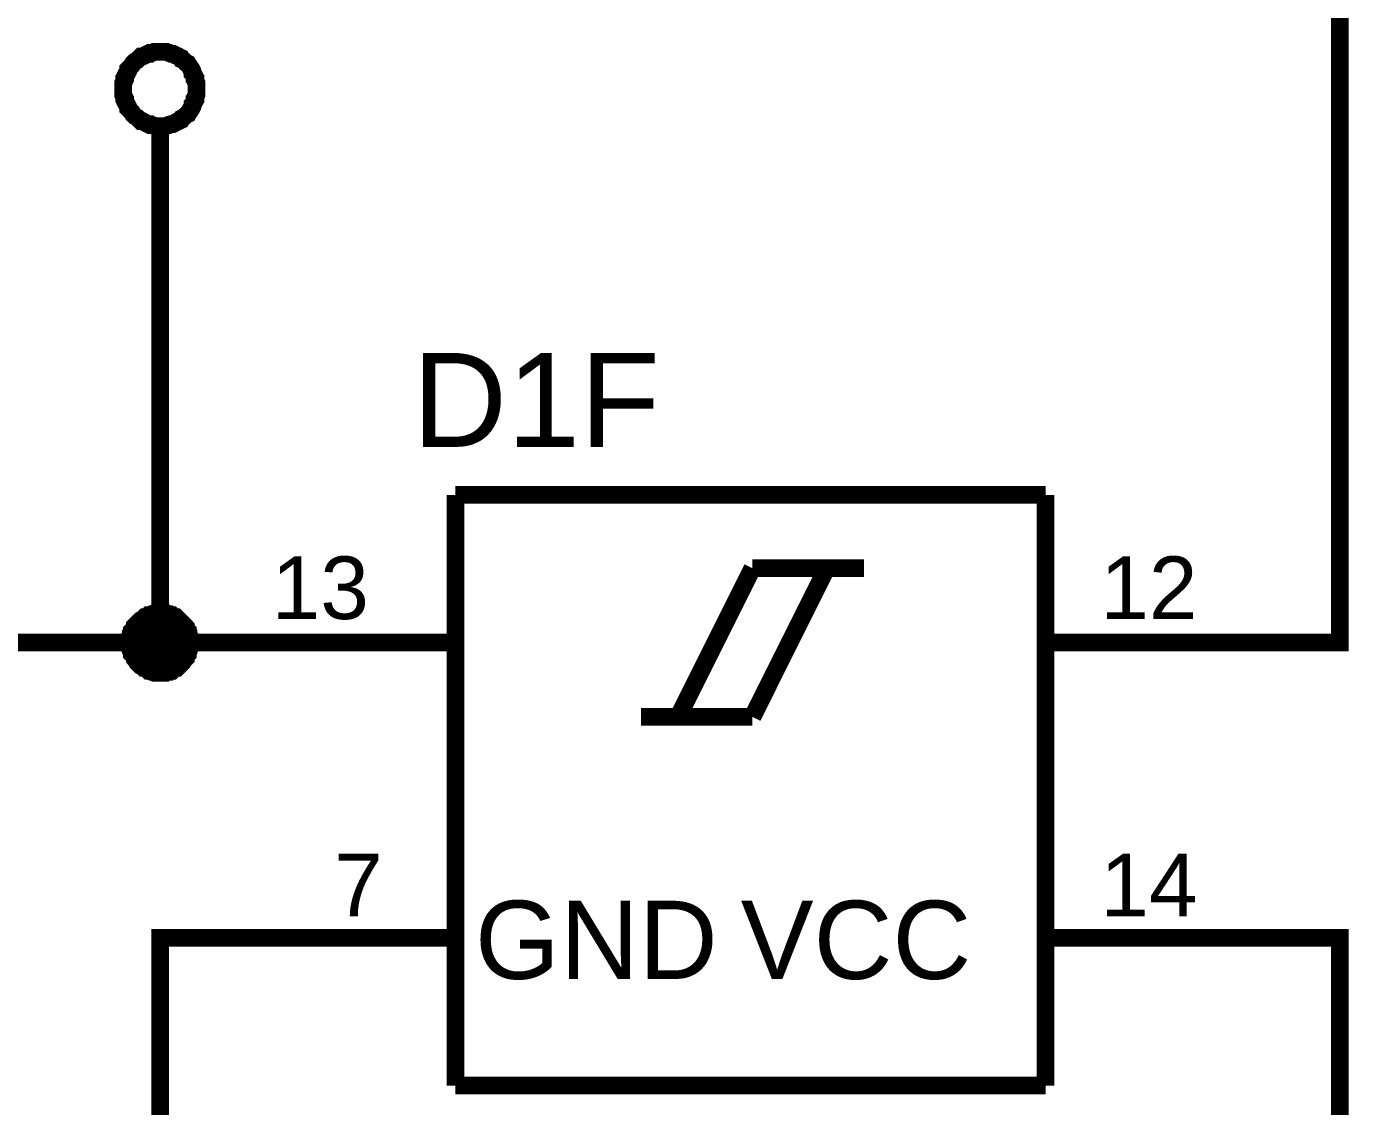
# Model space of a CAD drawing. Header units: millimetres. Extents: x -2024 to 917, y -725 to 13.
# Drawn here: x -1761.25 to -1738.85, y -677.02 to -658.74 of the extents above; entities that cross this region are included whole.
import ezdxf

# ---------------------------------------------------------------- set-up
doc = ezdxf.new("R2010")
doc.units = ezdxf.units.MM
doc.styles.get("Standard").update_dxf_attribs({"font": 'arial.ttf'})

msp = doc.modelspace()

# ---------------------------------------------------------------- linework, layer by layer
at = {"color": 7}
for points, const_width in [([(-1741.487, -669.167), (-1739.005, -669.167), (-1739.005, -569.168)], 0.3), ([(-1759.611, -659.795), (-1759.611, -659.762), (-1759.611, -659.728), (-1759.611, -659.695), (-1759.594, -659.662), (-1759.594, -659.629), (-1759.578, -659.613), (-1759.578, -659.579), (-1759.561, -659.546), (-1759.545, -659.53), (-1759.528, -659.497), (-1759.528, -659.463), (-1759.512, -659.447), (-1759.478, -659.414), (-1759.462, -659.397), (-1759.445, -659.364), (-1759.429, -659.348), (-1759.412, -659.331), (-1759.379, -659.314), (-1759.363, -659.298), (-1759.329, -659.265), (-1759.313, -659.248), (-1759.28, -659.248), (-1759.247, -659.232), (-1759.23, -659.215), (-1759.197, -659.199), (-1759.164, -659.199), (-1759.147, -659.182), (-1759.114, -659.182), (-1759.081, -659.165), (-1759.048, -659.165), (-1759.015, -659.165), (-1758.982, -659.165)], 0.3), ([(-1758.982, -659.165), (-1759.015, -659.165), (-1759.048, -659.165), (-1759.081, -659.165), (-1759.114, -659.182), (-1759.147, -659.182), (-1759.164, -659.199), (-1759.197, -659.199), (-1759.23, -659.215), (-1759.247, -659.232), (-1759.28, -659.248), (-1759.313, -659.248), (-1759.329, -659.265), (-1759.363, -659.298), (-1759.379, -659.314), (-1759.412, -659.331), (-1759.429, -659.348), (-1759.445, -659.364), (-1759.462, -659.397), (-1759.478, -659.414), (-1759.512, -659.447), (-1759.528, -659.463), (-1759.528, -659.497), (-1759.545, -659.53), (-1759.561, -659.546), (-1759.578, -659.579), (-1759.578, -659.613), (-1759.594, -659.629), (-1759.594, -659.662), (-1759.611, -659.695), (-1759.611, -659.728), (-1759.611, -659.762), (-1759.611, -659.795)], 0.3), ([(-1758.982, -659.165), (-1758.982, -659.165)], 0.3), ([(-1758.982, -659.165), (-1758.949, -659.165), (-1758.916, -659.165), (-1758.883, -659.165), (-1758.849, -659.182), (-1758.833, -659.182), (-1758.8, -659.199), (-1758.767, -659.199), (-1758.734, -659.215), (-1758.717, -659.232), (-1758.684, -659.248), (-1758.667, -659.248), (-1758.634, -659.265), (-1758.618, -659.298), (-1758.585, -659.314), (-1758.568, -659.331), (-1758.552, -659.348), (-1758.518, -659.364), (-1758.502, -659.397), (-1758.485, -659.414), (-1758.469, -659.447), (-1758.452, -659.463), (-1758.436, -659.497), (-1758.436, -659.53), (-1758.419, -659.546), (-1758.403, -659.579), (-1758.403, -659.613), (-1758.386, -659.629), (-1758.386, -659.662), (-1758.37, -659.695), (-1758.37, -659.728), (-1758.37, -659.762), (-1758.37, -659.795)], 0.3), ([(-1758.37, -659.795), (-1758.37, -659.762), (-1758.37, -659.728), (-1758.37, -659.695), (-1758.386, -659.662), (-1758.386, -659.629), (-1758.403, -659.613), (-1758.403, -659.579), (-1758.419, -659.546), (-1758.436, -659.53), (-1758.436, -659.497), (-1758.452, -659.463), (-1758.469, -659.447), (-1758.485, -659.414), (-1758.502, -659.397), (-1758.518, -659.364), (-1758.552, -659.348), (-1758.568, -659.331), (-1758.585, -659.314), (-1758.618, -659.298), (-1758.634, -659.265), (-1758.667, -659.248), (-1758.684, -659.248), (-1758.717, -659.232), (-1758.734, -659.215), (-1758.767, -659.199), (-1758.8, -659.199), (-1758.833, -659.182), (-1758.849, -659.182), (-1758.883, -659.165), (-1758.916, -659.165), (-1758.949, -659.165), (-1758.982, -659.165)], 0.3), ([(-1758.982, -660.424), (-1759.015, -660.424), (-1759.048, -660.424), (-1759.081, -660.424), (-1759.114, -660.407), (-1759.147, -660.407), (-1759.164, -660.391), (-1759.197, -660.391), (-1759.23, -660.374), (-1759.247, -660.358), (-1759.28, -660.341), (-1759.313, -660.341), (-1759.329, -660.325), (-1759.363, -660.291), (-1759.379, -660.275), (-1759.412, -660.258), (-1759.429, -660.242), (-1759.445, -660.225), (-1759.462, -660.192), (-1759.478, -660.176), (-1759.512, -660.142), (-1759.528, -660.126), (-1759.528, -660.093), (-1759.545, -660.06), (-1759.561, -660.043), (-1759.578, -660.01), (-1759.578, -659.977), (-1759.594, -659.96), (-1759.594, -659.927), (-1759.611, -659.894), (-1759.611, -659.861), (-1759.611, -659.828), (-1759.611, -659.795)], 0.3), ([(-1759.611, -659.795), (-1759.611, -659.795)], 0.3), ([(-1759.611, -659.795), (-1759.611, -659.828), (-1759.611, -659.861), (-1759.611, -659.894), (-1759.594, -659.927), (-1759.594, -659.96), (-1759.578, -659.977), (-1759.578, -660.01), (-1759.561, -660.043), (-1759.545, -660.06), (-1759.528, -660.093), (-1759.528, -660.126), (-1759.512, -660.142), (-1759.478, -660.176), (-1759.462, -660.192), (-1759.445, -660.225), (-1759.429, -660.242), (-1759.412, -660.258), (-1759.379, -660.275), (-1759.363, -660.291), (-1759.329, -660.325), (-1759.313, -660.341), (-1759.28, -660.341), (-1759.247, -660.358), (-1759.23, -660.374), (-1759.197, -660.391), (-1759.164, -660.391), (-1759.147, -660.407), (-1759.114, -660.407), (-1759.081, -660.424), (-1759.048, -660.424), (-1759.015, -660.424), (-1758.982, -660.424)], 0.3), ([(-1758.37, -659.795), (-1758.37, -659.828), (-1758.37, -659.861), (-1758.37, -659.894), (-1758.386, -659.927), (-1758.386, -659.96), (-1758.403, -659.977), (-1758.403, -660.01), (-1758.419, -660.043), (-1758.436, -660.06), (-1758.436, -660.093), (-1758.452, -660.126), (-1758.469, -660.142), (-1758.485, -660.176), (-1758.502, -660.192), (-1758.518, -660.225), (-1758.552, -660.242), (-1758.568, -660.258), (-1758.585, -660.275), (-1758.618, -660.291), (-1758.634, -660.325), (-1758.667, -660.341), (-1758.684, -660.341), (-1758.717, -660.358), (-1758.734, -660.374), (-1758.767, -660.391), (-1758.8, -660.391), (-1758.833, -660.407), (-1758.849, -660.407), (-1758.883, -660.424), (-1758.916, -660.424), (-1758.949, -660.424), (-1758.982, -660.424)], 0.3), ([(-1758.982, -660.424), (-1758.949, -660.424), (-1758.916, -660.424), (-1758.883, -660.424), (-1758.849, -660.407), (-1758.833, -660.407), (-1758.8, -660.391), (-1758.767, -660.391), (-1758.734, -660.374), (-1758.717, -660.358), (-1758.684, -660.341), (-1758.667, -660.341), (-1758.634, -660.325), (-1758.618, -660.291), (-1758.585, -660.275), (-1758.568, -660.258), (-1758.552, -660.242), (-1758.518, -660.225), (-1758.502, -660.192), (-1758.485, -660.176), (-1758.469, -660.142), (-1758.452, -660.126), (-1758.436, -660.093), (-1758.436, -660.06), (-1758.419, -660.043), (-1758.403, -660.01), (-1758.403, -659.977), (-1758.386, -659.96), (-1758.386, -659.927), (-1758.37, -659.894), (-1758.37, -659.861), (-1758.37, -659.828), (-1758.37, -659.795)], 0.3), ([(-1758.37, -659.795), (-1758.37, -659.795), (-1758.37, -659.795), (-1758.37, -659.795), (-1758.37, -659.795), (-1758.37, -659.795), (-1758.37, -659.795), (-1758.37, -659.795), (-1758.37, -659.795), (-1758.37, -659.795), (-1758.37, -659.795), (-1758.37, -659.795), (-1758.37, -659.795), (-1758.37, -659.795), (-1758.37, -659.795), (-1758.37, -659.795), (-1758.37, -659.795), (-1758.37, -659.795), (-1758.37, -659.795), (-1758.37, -659.795), (-1758.37, -659.795), (-1758.37, -659.795), (-1758.37, -659.795), (-1758.37, -659.795), (-1758.37, -659.795), (-1758.37, -659.795), (-1758.37, -659.795), (-1758.37, -659.795), (-1758.37, -659.795), (-1758.37, -659.795), (-1758.37, -659.795), (-1758.37, -659.795), (-1758.37, -659.795)], 0.3), ([(-1758.37, -659.795), (-1758.37, -659.795)], 0.3), ([(-1758.982, -660.424), (-1758.982, -661.666)], 0.3), ([(-1758.982, -660.424), (-1758.982, -660.424)], 0.3), ([(-1758.982, -661.666), (-1758.982, -669.167)], 0.3), ([(-1753.983, -666.667), (-1743.987, -666.667)], 0.3), ([(-1753.983, -676.668), (-1753.983, -666.667)], 0.3), ([(-1743.987, -666.667), (-1743.987, -676.668)], 0.3), ([(-1750.21, -670.425), (-1748.952, -667.909)], 0.3), ([(-1748.952, -667.909), (-1747.065, -667.909)], 0.3), ([(-1748.952, -670.425), (-1747.694, -667.909)], 0.3), ([(-1759.495, -669.167), (-1759.495, -669.134), (-1759.495, -669.117), (-1759.495, -669.084), (-1759.478, -669.068), (-1759.478, -669.035), (-1759.478, -669.018), (-1759.462, -669.001), (-1759.462, -668.968), (-1759.445, -668.952), (-1759.429, -668.935), (-1759.412, -668.902), (-1759.412, -668.885), (-1759.396, -668.869), (-1759.379, -668.852), (-1759.363, -668.836), (-1759.346, -668.819), (-1759.329, -668.803), (-1759.313, -668.786), (-1759.28, -668.77), (-1759.263, -668.753), (-1759.247, -668.736), (-1759.23, -668.736), (-1759.197, -668.72), (-1759.181, -668.703), (-1759.164, -668.703), (-1759.131, -668.687), (-1759.114, -668.687), (-1759.081, -668.687), (-1759.065, -668.67), (-1759.032, -668.67), (-1759.015, -668.67), (-1758.982, -668.67)], 0.3), ([(-1759.495, -669.167), (-1759.495, -669.134), (-1759.495, -669.117), (-1759.495, -669.084), (-1759.478, -669.068), (-1759.478, -669.035), (-1759.478, -669.018), (-1759.462, -669.001), (-1759.462, -668.968), (-1759.445, -668.952), (-1759.429, -668.935), (-1759.412, -668.902), (-1759.412, -668.885), (-1759.396, -668.869), (-1759.379, -668.852), (-1759.363, -668.836), (-1759.346, -668.819), (-1759.329, -668.803), (-1759.313, -668.786), (-1759.28, -668.77), (-1759.263, -668.753), (-1759.247, -668.736), (-1759.23, -668.736), (-1759.197, -668.72), (-1759.181, -668.703), (-1759.164, -668.703), (-1759.131, -668.687), (-1759.114, -668.687), (-1759.081, -668.687), (-1759.065, -668.67), (-1759.032, -668.67), (-1759.015, -668.67), (-1758.982, -668.67)], 0.3), ([(-1759.495, -669.167), (-1759.495, -669.134), (-1759.495, -669.117), (-1759.495, -669.084), (-1759.478, -669.068), (-1759.478, -669.035), (-1759.478, -669.018), (-1759.462, -669.001), (-1759.462, -668.968), (-1759.445, -668.952), (-1759.429, -668.935), (-1759.412, -668.902), (-1759.412, -668.885), (-1759.396, -668.869), (-1759.379, -668.852), (-1759.363, -668.836), (-1759.346, -668.819), (-1759.329, -668.803), (-1759.313, -668.786), (-1759.28, -668.77), (-1759.263, -668.753), (-1759.247, -668.736), (-1759.23, -668.736), (-1759.197, -668.72), (-1759.181, -668.703), (-1759.164, -668.703), (-1759.131, -668.687), (-1759.114, -668.687), (-1759.081, -668.687), (-1759.065, -668.67), (-1759.032, -668.67), (-1759.015, -668.67), (-1758.982, -668.67)], 0.3), ([(-1759.495, -669.167), (-1759.495, -669.134), (-1759.495, -669.117), (-1759.495, -669.084), (-1759.478, -669.068), (-1759.478, -669.035), (-1759.478, -669.018), (-1759.462, -669.001), (-1759.462, -668.968), (-1759.445, -668.952), (-1759.429, -668.935), (-1759.412, -668.902), (-1759.412, -668.885), (-1759.396, -668.869), (-1759.379, -668.852), (-1759.363, -668.836), (-1759.346, -668.819), (-1759.329, -668.803), (-1759.313, -668.786), (-1759.28, -668.77), (-1759.263, -668.753), (-1759.247, -668.736), (-1759.23, -668.736), (-1759.197, -668.72), (-1759.181, -668.703), (-1759.164, -668.703), (-1759.131, -668.687), (-1759.114, -668.687), (-1759.081, -668.687), (-1759.065, -668.67), (-1759.032, -668.67), (-1759.015, -668.67), (-1758.982, -668.67)], 0.3), ([(-1759.495, -669.167), (-1759.495, -669.134), (-1759.495, -669.117), (-1759.495, -669.084), (-1759.478, -669.068), (-1759.478, -669.035), (-1759.478, -669.018), (-1759.462, -669.001), (-1759.462, -668.968), (-1759.445, -668.952), (-1759.429, -668.935), (-1759.412, -668.902), (-1759.412, -668.885), (-1759.396, -668.869), (-1759.379, -668.852), (-1759.363, -668.836), (-1759.346, -668.819), (-1759.329, -668.803), (-1759.313, -668.786), (-1759.28, -668.77), (-1759.263, -668.753), (-1759.247, -668.736), (-1759.23, -668.736), (-1759.197, -668.72), (-1759.181, -668.703), (-1759.164, -668.703), (-1759.131, -668.687), (-1759.114, -668.687), (-1759.081, -668.687), (-1759.065, -668.67), (-1759.032, -668.67), (-1759.015, -668.67), (-1758.982, -668.67)], 0.0991), ([(-1759.495, -669.167), (-1759.495, -669.134), (-1759.495, -669.117), (-1759.495, -669.084), (-1759.478, -669.068), (-1759.478, -669.035), (-1759.478, -669.018), (-1759.462, -669.001), (-1759.462, -668.968), (-1759.445, -668.952), (-1759.429, -668.935), (-1759.412, -668.902), (-1759.412, -668.885), (-1759.396, -668.869), (-1759.379, -668.852), (-1759.363, -668.836), (-1759.346, -668.819), (-1759.329, -668.803), (-1759.313, -668.786), (-1759.28, -668.77), (-1759.263, -668.753), (-1759.247, -668.736), (-1759.23, -668.736), (-1759.197, -668.72), (-1759.181, -668.703), (-1759.164, -668.703), (-1759.131, -668.687), (-1759.114, -668.687), (-1759.081, -668.687), (-1759.065, -668.67), (-1759.032, -668.67), (-1759.015, -668.67), (-1758.982, -668.67)], 0.0991), ([(-1759.495, -669.167), (-1759.495, -669.134), (-1759.495, -669.117), (-1759.495, -669.084), (-1759.478, -669.068), (-1759.478, -669.035), (-1759.478, -669.018), (-1759.462, -669.001), (-1759.462, -668.968), (-1759.445, -668.952), (-1759.429, -668.935), (-1759.412, -668.902), (-1759.412, -668.885), (-1759.396, -668.869), (-1759.379, -668.852), (-1759.363, -668.836), (-1759.346, -668.819), (-1759.329, -668.803), (-1759.313, -668.786), (-1759.28, -668.77), (-1759.263, -668.753), (-1759.247, -668.736), (-1759.23, -668.736), (-1759.197, -668.72), (-1759.181, -668.703), (-1759.164, -668.703), (-1759.131, -668.687), (-1759.114, -668.687), (-1759.081, -668.687), (-1759.065, -668.67), (-1759.032, -668.67), (-1759.015, -668.67), (-1758.982, -668.67)], 0.0991), ([(-1759.495, -669.167), (-1759.495, -669.134), (-1759.495, -669.117), (-1759.495, -669.084), (-1759.478, -669.068), (-1759.478, -669.035), (-1759.478, -669.018), (-1759.462, -669.001), (-1759.462, -668.968), (-1759.445, -668.952), (-1759.429, -668.935), (-1759.412, -668.902), (-1759.412, -668.885), (-1759.396, -668.869), (-1759.379, -668.852), (-1759.363, -668.836), (-1759.346, -668.819), (-1759.329, -668.803), (-1759.313, -668.786), (-1759.28, -668.77), (-1759.263, -668.753), (-1759.247, -668.736), (-1759.23, -668.736), (-1759.197, -668.72), (-1759.181, -668.703), (-1759.164, -668.703), (-1759.131, -668.687), (-1759.114, -668.687), (-1759.081, -668.687), (-1759.065, -668.67), (-1759.032, -668.67), (-1759.015, -668.67), (-1758.982, -668.67)], 0.0991), ([(-1758.982, -668.67), (-1758.982, -668.67)], 0.3), ([(-1758.982, -668.67), (-1758.949, -668.67), (-1758.932, -668.67), (-1758.899, -668.67), (-1758.883, -668.687), (-1758.849, -668.687), (-1758.833, -668.687), (-1758.816, -668.703), (-1758.783, -668.703), (-1758.767, -668.72), (-1758.75, -668.736), (-1758.717, -668.736), (-1758.701, -668.753), (-1758.684, -668.77), (-1758.667, -668.786), (-1758.651, -668.803), (-1758.634, -668.819), (-1758.618, -668.836), (-1758.601, -668.852), (-1758.585, -668.869), (-1758.568, -668.885), (-1758.552, -668.902), (-1758.552, -668.935), (-1758.535, -668.952), (-1758.518, -668.968), (-1758.518, -669.001), (-1758.502, -669.018), (-1758.502, -669.035), (-1758.502, -669.068), (-1758.485, -669.084), (-1758.485, -669.117), (-1758.485, -669.134), (-1758.485, -669.167)], 0.3), ([(-1758.982, -668.67), (-1758.982, -668.67)], 0.3), ([(-1758.982, -668.67), (-1758.949, -668.67), (-1758.932, -668.67), (-1758.899, -668.67), (-1758.883, -668.687), (-1758.849, -668.687), (-1758.833, -668.687), (-1758.816, -668.703), (-1758.783, -668.703), (-1758.767, -668.72), (-1758.75, -668.736), (-1758.717, -668.736), (-1758.701, -668.753), (-1758.684, -668.77), (-1758.667, -668.786), (-1758.651, -668.803), (-1758.634, -668.819), (-1758.618, -668.836), (-1758.601, -668.852), (-1758.585, -668.869), (-1758.568, -668.885), (-1758.552, -668.902), (-1758.552, -668.935), (-1758.535, -668.952), (-1758.518, -668.968), (-1758.518, -669.001), (-1758.502, -669.018), (-1758.502, -669.035), (-1758.502, -669.068), (-1758.485, -669.084), (-1758.485, -669.117), (-1758.485, -669.134), (-1758.485, -669.167)], 0.3), ([(-1758.982, -668.67), (-1758.982, -668.67)], 0.3), ([(-1758.982, -668.67), (-1758.949, -668.67), (-1758.932, -668.67), (-1758.899, -668.67), (-1758.883, -668.687), (-1758.849, -668.687), (-1758.833, -668.687), (-1758.816, -668.703), (-1758.783, -668.703), (-1758.767, -668.72), (-1758.75, -668.736), (-1758.717, -668.736), (-1758.701, -668.753), (-1758.684, -668.77), (-1758.667, -668.786), (-1758.651, -668.803), (-1758.634, -668.819), (-1758.618, -668.836), (-1758.601, -668.852), (-1758.585, -668.869), (-1758.568, -668.885), (-1758.552, -668.902), (-1758.552, -668.935), (-1758.535, -668.952), (-1758.518, -668.968), (-1758.518, -669.001), (-1758.502, -669.018), (-1758.502, -669.035), (-1758.502, -669.068), (-1758.485, -669.084), (-1758.485, -669.117), (-1758.485, -669.134), (-1758.485, -669.167)], 0.3), ([(-1758.982, -668.67), (-1758.982, -668.67)], 0.3), ([(-1758.982, -668.67), (-1758.949, -668.67), (-1758.932, -668.67), (-1758.899, -668.67), (-1758.883, -668.687), (-1758.849, -668.687), (-1758.833, -668.687), (-1758.816, -668.703), (-1758.783, -668.703), (-1758.767, -668.72), (-1758.75, -668.736), (-1758.717, -668.736), (-1758.701, -668.753), (-1758.684, -668.77), (-1758.667, -668.786), (-1758.651, -668.803), (-1758.634, -668.819), (-1758.618, -668.836), (-1758.601, -668.852), (-1758.585, -668.869), (-1758.568, -668.885), (-1758.552, -668.902), (-1758.552, -668.935), (-1758.535, -668.952), (-1758.518, -668.968), (-1758.518, -669.001), (-1758.502, -669.018), (-1758.502, -669.035), (-1758.502, -669.068), (-1758.485, -669.084), (-1758.485, -669.117), (-1758.485, -669.134), (-1758.485, -669.167)], 0.3), ([(-1758.982, -668.67), (-1758.982, -668.67)], 0.0991), ([(-1758.982, -668.67), (-1758.949, -668.67), (-1758.932, -668.67), (-1758.899, -668.67), (-1758.883, -668.687), (-1758.849, -668.687), (-1758.833, -668.687), (-1758.816, -668.703), (-1758.783, -668.703), (-1758.767, -668.72), (-1758.75, -668.736), (-1758.717, -668.736), (-1758.701, -668.753), (-1758.684, -668.77), (-1758.667, -668.786), (-1758.651, -668.803), (-1758.634, -668.819), (-1758.618, -668.836), (-1758.601, -668.852), (-1758.585, -668.869), (-1758.568, -668.885), (-1758.552, -668.902), (-1758.552, -668.935), (-1758.535, -668.952), (-1758.518, -668.968), (-1758.518, -669.001), (-1758.502, -669.018), (-1758.502, -669.035), (-1758.502, -669.068), (-1758.485, -669.084), (-1758.485, -669.117), (-1758.485, -669.134), (-1758.485, -669.167)], 0.0991), ([(-1758.982, -668.67), (-1758.982, -668.67)], 0.0991), ([(-1758.982, -668.67), (-1758.949, -668.67), (-1758.932, -668.67), (-1758.899, -668.67), (-1758.883, -668.687), (-1758.849, -668.687), (-1758.833, -668.687), (-1758.816, -668.703), (-1758.783, -668.703), (-1758.767, -668.72), (-1758.75, -668.736), (-1758.717, -668.736), (-1758.701, -668.753), (-1758.684, -668.77), (-1758.667, -668.786), (-1758.651, -668.803), (-1758.634, -668.819), (-1758.618, -668.836), (-1758.601, -668.852), (-1758.585, -668.869), (-1758.568, -668.885), (-1758.552, -668.902), (-1758.552, -668.935), (-1758.535, -668.952), (-1758.518, -668.968), (-1758.518, -669.001), (-1758.502, -669.018), (-1758.502, -669.035), (-1758.502, -669.068), (-1758.485, -669.084), (-1758.485, -669.117), (-1758.485, -669.134), (-1758.485, -669.167)], 0.0991), ([(-1758.982, -668.67), (-1758.982, -668.67)], 0.0991), ([(-1758.982, -668.67), (-1758.949, -668.67), (-1758.932, -668.67), (-1758.899, -668.67), (-1758.883, -668.687), (-1758.849, -668.687), (-1758.833, -668.687), (-1758.816, -668.703), (-1758.783, -668.703), (-1758.767, -668.72), (-1758.75, -668.736), (-1758.717, -668.736), (-1758.701, -668.753), (-1758.684, -668.77), (-1758.667, -668.786), (-1758.651, -668.803), (-1758.634, -668.819), (-1758.618, -668.836), (-1758.601, -668.852), (-1758.585, -668.869), (-1758.568, -668.885), (-1758.552, -668.902), (-1758.552, -668.935), (-1758.535, -668.952), (-1758.518, -668.968), (-1758.518, -669.001), (-1758.502, -669.018), (-1758.502, -669.035), (-1758.502, -669.068), (-1758.485, -669.084), (-1758.485, -669.117), (-1758.485, -669.134), (-1758.485, -669.167)], 0.0991), ([(-1758.982, -668.67), (-1758.982, -668.67)], 0.0991), ([(-1758.982, -668.67), (-1758.949, -668.67), (-1758.932, -668.67), (-1758.899, -668.67), (-1758.883, -668.687), (-1758.849, -668.687), (-1758.833, -668.687), (-1758.816, -668.703), (-1758.783, -668.703), (-1758.767, -668.72), (-1758.75, -668.736), (-1758.717, -668.736), (-1758.701, -668.753), (-1758.684, -668.77), (-1758.667, -668.786), (-1758.651, -668.803), (-1758.634, -668.819), (-1758.618, -668.836), (-1758.601, -668.852), (-1758.585, -668.869), (-1758.568, -668.885), (-1758.552, -668.902), (-1758.552, -668.935), (-1758.535, -668.952), (-1758.518, -668.968), (-1758.518, -669.001), (-1758.502, -669.018), (-1758.502, -669.035), (-1758.502, -669.068), (-1758.485, -669.084), (-1758.485, -669.117), (-1758.485, -669.134), (-1758.485, -669.167)], 0.0991), ([(-1761.481, -669.167), (-1758.982, -669.167), (-1756.483, -669.167)], 0.3), ([(-1758.982, -669.68), (-1759.015, -669.68), (-1759.032, -669.68), (-1759.065, -669.68), (-1759.081, -669.664), (-1759.114, -669.664), (-1759.131, -669.664), (-1759.164, -669.647), (-1759.181, -669.647), (-1759.197, -669.631), (-1759.23, -669.614), (-1759.247, -669.598), (-1759.263, -669.598), (-1759.28, -669.581), (-1759.313, -669.564), (-1759.329, -669.548), (-1759.346, -669.531), (-1759.363, -669.515), (-1759.379, -669.498), (-1759.396, -669.465), (-1759.412, -669.448), (-1759.412, -669.432), (-1759.429, -669.415), (-1759.445, -669.382), (-1759.462, -669.366), (-1759.462, -669.349), (-1759.478, -669.316), (-1759.478, -669.299), (-1759.478, -669.266), (-1759.495, -669.25), (-1759.495, -669.217), (-1759.495, -669.2), (-1759.495, -669.167)], 0.3), ([(-1759.495, -669.167), (-1759.495, -669.167)], 0.3), ([(-1758.982, -669.68), (-1759.015, -669.68), (-1759.032, -669.68), (-1759.065, -669.68), (-1759.081, -669.664), (-1759.114, -669.664), (-1759.131, -669.664), (-1759.164, -669.647), (-1759.181, -669.647), (-1759.197, -669.631), (-1759.23, -669.614), (-1759.247, -669.598), (-1759.263, -669.598), (-1759.28, -669.581), (-1759.313, -669.564), (-1759.329, -669.548), (-1759.346, -669.531), (-1759.363, -669.515), (-1759.379, -669.498), (-1759.396, -669.465), (-1759.412, -669.448), (-1759.412, -669.432), (-1759.429, -669.415), (-1759.445, -669.382), (-1759.462, -669.366), (-1759.462, -669.349), (-1759.478, -669.316), (-1759.478, -669.299), (-1759.478, -669.266), (-1759.495, -669.25), (-1759.495, -669.217), (-1759.495, -669.2), (-1759.495, -669.167)], 0.3), ([(-1759.495, -669.167), (-1759.495, -669.167)], 0.3), ([(-1758.982, -669.68), (-1759.015, -669.68), (-1759.032, -669.68), (-1759.065, -669.68), (-1759.081, -669.664), (-1759.114, -669.664), (-1759.131, -669.664), (-1759.164, -669.647), (-1759.181, -669.647), (-1759.197, -669.631), (-1759.23, -669.614), (-1759.247, -669.598), (-1759.263, -669.598), (-1759.28, -669.581), (-1759.313, -669.564), (-1759.329, -669.548), (-1759.346, -669.531), (-1759.363, -669.515), (-1759.379, -669.498), (-1759.396, -669.465), (-1759.412, -669.448), (-1759.412, -669.432), (-1759.429, -669.415), (-1759.445, -669.382), (-1759.462, -669.366), (-1759.462, -669.349), (-1759.478, -669.316), (-1759.478, -669.299), (-1759.478, -669.266), (-1759.495, -669.25), (-1759.495, -669.217), (-1759.495, -669.2), (-1759.495, -669.167)], 0.3), ([(-1759.495, -669.167), (-1759.495, -669.167)], 0.3), ([(-1758.982, -669.68), (-1759.015, -669.68), (-1759.032, -669.68), (-1759.065, -669.68), (-1759.081, -669.664), (-1759.114, -669.664), (-1759.131, -669.664), (-1759.164, -669.647), (-1759.181, -669.647), (-1759.197, -669.631), (-1759.23, -669.614), (-1759.247, -669.598), (-1759.263, -669.598), (-1759.28, -669.581), (-1759.313, -669.564), (-1759.329, -669.548), (-1759.346, -669.531), (-1759.363, -669.515), (-1759.379, -669.498), (-1759.396, -669.465), (-1759.412, -669.448), (-1759.412, -669.432), (-1759.429, -669.415), (-1759.445, -669.382), (-1759.462, -669.366), (-1759.462, -669.349), (-1759.478, -669.316), (-1759.478, -669.299), (-1759.478, -669.266), (-1759.495, -669.25), (-1759.495, -669.217), (-1759.495, -669.2), (-1759.495, -669.167)], 0.3), ([(-1759.495, -669.167), (-1759.495, -669.167)], 0.3), ([(-1758.982, -669.68), (-1759.015, -669.68), (-1759.032, -669.68), (-1759.065, -669.68), (-1759.081, -669.664), (-1759.114, -669.664), (-1759.131, -669.664), (-1759.164, -669.647), (-1759.181, -669.647), (-1759.197, -669.631), (-1759.23, -669.614), (-1759.247, -669.598), (-1759.263, -669.598), (-1759.28, -669.581), (-1759.313, -669.564), (-1759.329, -669.548), (-1759.346, -669.531), (-1759.363, -669.515), (-1759.379, -669.498), (-1759.396, -669.465), (-1759.412, -669.448), (-1759.412, -669.432), (-1759.429, -669.415), (-1759.445, -669.382), (-1759.462, -669.366), (-1759.462, -669.349), (-1759.478, -669.316), (-1759.478, -669.299), (-1759.478, -669.266), (-1759.495, -669.25), (-1759.495, -669.217), (-1759.495, -669.2), (-1759.495, -669.167)], 0.0991), ([(-1759.495, -669.167), (-1759.495, -669.167)], 0.0991), ([(-1758.982, -669.68), (-1759.015, -669.68), (-1759.032, -669.68), (-1759.065, -669.68), (-1759.081, -669.664), (-1759.114, -669.664), (-1759.131, -669.664), (-1759.164, -669.647), (-1759.181, -669.647), (-1759.197, -669.631), (-1759.23, -669.614), (-1759.247, -669.598), (-1759.263, -669.598), (-1759.28, -669.581), (-1759.313, -669.564), (-1759.329, -669.548), (-1759.346, -669.531), (-1759.363, -669.515), (-1759.379, -669.498), (-1759.396, -669.465), (-1759.412, -669.448), (-1759.412, -669.432), (-1759.429, -669.415), (-1759.445, -669.382), (-1759.462, -669.366), (-1759.462, -669.349), (-1759.478, -669.316), (-1759.478, -669.299), (-1759.478, -669.266), (-1759.495, -669.25), (-1759.495, -669.217), (-1759.495, -669.2), (-1759.495, -669.167)], 0.0991), ([(-1759.495, -669.167), (-1759.495, -669.167)], 0.0991), ([(-1758.982, -669.68), (-1759.015, -669.68), (-1759.032, -669.68), (-1759.065, -669.68), (-1759.081, -669.664), (-1759.114, -669.664), (-1759.131, -669.664), (-1759.164, -669.647), (-1759.181, -669.647), (-1759.197, -669.631), (-1759.23, -669.614), (-1759.247, -669.598), (-1759.263, -669.598), (-1759.28, -669.581), (-1759.313, -669.564), (-1759.329, -669.548), (-1759.346, -669.531), (-1759.363, -669.515), (-1759.379, -669.498), (-1759.396, -669.465), (-1759.412, -669.448), (-1759.412, -669.432), (-1759.429, -669.415), (-1759.445, -669.382), (-1759.462, -669.366), (-1759.462, -669.349), (-1759.478, -669.316), (-1759.478, -669.299), (-1759.478, -669.266), (-1759.495, -669.25), (-1759.495, -669.217), (-1759.495, -669.2), (-1759.495, -669.167)], 0.0991), ([(-1759.495, -669.167), (-1759.495, -669.167)], 0.0991), ([(-1758.982, -669.68), (-1759.015, -669.68), (-1759.032, -669.68), (-1759.065, -669.68), (-1759.081, -669.664), (-1759.114, -669.664), (-1759.131, -669.664), (-1759.164, -669.647), (-1759.181, -669.647), (-1759.197, -669.631), (-1759.23, -669.614), (-1759.247, -669.598), (-1759.263, -669.598), (-1759.28, -669.581), (-1759.313, -669.564), (-1759.329, -669.548), (-1759.346, -669.531), (-1759.363, -669.515), (-1759.379, -669.498), (-1759.396, -669.465), (-1759.412, -669.448), (-1759.412, -669.432), (-1759.429, -669.415), (-1759.445, -669.382), (-1759.462, -669.366), (-1759.462, -669.349), (-1759.478, -669.316), (-1759.478, -669.299), (-1759.478, -669.266), (-1759.495, -669.25), (-1759.495, -669.217), (-1759.495, -669.2), (-1759.495, -669.167)], 0.0991), ([(-1759.495, -669.167), (-1759.495, -669.167)], 0.0991), ([(-1758.485, -669.167), (-1758.485, -669.2), (-1758.485, -669.217), (-1758.485, -669.25), (-1758.502, -669.266), (-1758.502, -669.299), (-1758.502, -669.316), (-1758.518, -669.349), (-1758.518, -669.366), (-1758.535, -669.382), (-1758.552, -669.415), (-1758.552, -669.432), (-1758.568, -669.448), (-1758.585, -669.465), (-1758.601, -669.498), (-1758.618, -669.515), (-1758.634, -669.531), (-1758.651, -669.548), (-1758.667, -669.564), (-1758.684, -669.581), (-1758.701, -669.598), (-1758.717, -669.598), (-1758.75, -669.614), (-1758.767, -669.631), (-1758.783, -669.647), (-1758.816, -669.647), (-1758.833, -669.664), (-1758.849, -669.664), (-1758.883, -669.664), (-1758.899, -669.68), (-1758.932, -669.68), (-1758.949, -669.68), (-1758.982, -669.68)], 0.3), ([(-1758.485, -669.167), (-1758.485, -669.2), (-1758.485, -669.217), (-1758.485, -669.25), (-1758.502, -669.266), (-1758.502, -669.299), (-1758.502, -669.316), (-1758.518, -669.349), (-1758.518, -669.366), (-1758.535, -669.382), (-1758.552, -669.415), (-1758.552, -669.432), (-1758.568, -669.448), (-1758.585, -669.465), (-1758.601, -669.498), (-1758.618, -669.515), (-1758.634, -669.531), (-1758.651, -669.548), (-1758.667, -669.564), (-1758.684, -669.581), (-1758.701, -669.598), (-1758.717, -669.598), (-1758.75, -669.614), (-1758.767, -669.631), (-1758.783, -669.647), (-1758.816, -669.647), (-1758.833, -669.664), (-1758.849, -669.664), (-1758.883, -669.664), (-1758.899, -669.68), (-1758.932, -669.68), (-1758.949, -669.68), (-1758.982, -669.68)], 0.3), ([(-1758.485, -669.167), (-1758.485, -669.2), (-1758.485, -669.217), (-1758.485, -669.25), (-1758.502, -669.266), (-1758.502, -669.299), (-1758.502, -669.316), (-1758.518, -669.349), (-1758.518, -669.366), (-1758.535, -669.382), (-1758.552, -669.415), (-1758.552, -669.432), (-1758.568, -669.448), (-1758.585, -669.465), (-1758.601, -669.498), (-1758.618, -669.515), (-1758.634, -669.531), (-1758.651, -669.548), (-1758.667, -669.564), (-1758.684, -669.581), (-1758.701, -669.598), (-1758.717, -669.598), (-1758.75, -669.614), (-1758.767, -669.631), (-1758.783, -669.647), (-1758.816, -669.647), (-1758.833, -669.664), (-1758.849, -669.664), (-1758.883, -669.664), (-1758.899, -669.68), (-1758.932, -669.68), (-1758.949, -669.68), (-1758.982, -669.68)], 0.3), ([(-1758.485, -669.167), (-1758.485, -669.2), (-1758.485, -669.217), (-1758.485, -669.25), (-1758.502, -669.266), (-1758.502, -669.299), (-1758.502, -669.316), (-1758.518, -669.349), (-1758.518, -669.366), (-1758.535, -669.382), (-1758.552, -669.415), (-1758.552, -669.432), (-1758.568, -669.448), (-1758.585, -669.465), (-1758.601, -669.498), (-1758.618, -669.515), (-1758.634, -669.531), (-1758.651, -669.548), (-1758.667, -669.564), (-1758.684, -669.581), (-1758.701, -669.598), (-1758.717, -669.598), (-1758.75, -669.614), (-1758.767, -669.631), (-1758.783, -669.647), (-1758.816, -669.647), (-1758.833, -669.664), (-1758.849, -669.664), (-1758.883, -669.664), (-1758.899, -669.68), (-1758.932, -669.68), (-1758.949, -669.68), (-1758.982, -669.68)], 0.3), ([(-1758.485, -669.167), (-1758.485, -669.2), (-1758.485, -669.217), (-1758.485, -669.25), (-1758.502, -669.266), (-1758.502, -669.299), (-1758.502, -669.316), (-1758.518, -669.349), (-1758.518, -669.366), (-1758.535, -669.382), (-1758.552, -669.415), (-1758.552, -669.432), (-1758.568, -669.448), (-1758.585, -669.465), (-1758.601, -669.498), (-1758.618, -669.515), (-1758.634, -669.531), (-1758.651, -669.548), (-1758.667, -669.564), (-1758.684, -669.581), (-1758.701, -669.598), (-1758.717, -669.598), (-1758.75, -669.614), (-1758.767, -669.631), (-1758.783, -669.647), (-1758.816, -669.647), (-1758.833, -669.664), (-1758.849, -669.664), (-1758.883, -669.664), (-1758.899, -669.68), (-1758.932, -669.68), (-1758.949, -669.68), (-1758.982, -669.68)], 0.0991), ([(-1758.485, -669.167), (-1758.485, -669.2), (-1758.485, -669.217), (-1758.485, -669.25), (-1758.502, -669.266), (-1758.502, -669.299), (-1758.502, -669.316), (-1758.518, -669.349), (-1758.518, -669.366), (-1758.535, -669.382), (-1758.552, -669.415), (-1758.552, -669.432), (-1758.568, -669.448), (-1758.585, -669.465), (-1758.601, -669.498), (-1758.618, -669.515), (-1758.634, -669.531), (-1758.651, -669.548), (-1758.667, -669.564), (-1758.684, -669.581), (-1758.701, -669.598), (-1758.717, -669.598), (-1758.75, -669.614), (-1758.767, -669.631), (-1758.783, -669.647), (-1758.816, -669.647), (-1758.833, -669.664), (-1758.849, -669.664), (-1758.883, -669.664), (-1758.899, -669.68), (-1758.932, -669.68), (-1758.949, -669.68), (-1758.982, -669.68)], 0.0991), ([(-1758.485, -669.167), (-1758.485, -669.2), (-1758.485, -669.217), (-1758.485, -669.25), (-1758.502, -669.266), (-1758.502, -669.299), (-1758.502, -669.316), (-1758.518, -669.349), (-1758.518, -669.366), (-1758.535, -669.382), (-1758.552, -669.415), (-1758.552, -669.432), (-1758.568, -669.448), (-1758.585, -669.465), (-1758.601, -669.498), (-1758.618, -669.515), (-1758.634, -669.531), (-1758.651, -669.548), (-1758.667, -669.564), (-1758.684, -669.581), (-1758.701, -669.598), (-1758.717, -669.598), (-1758.75, -669.614), (-1758.767, -669.631), (-1758.783, -669.647), (-1758.816, -669.647), (-1758.833, -669.664), (-1758.849, -669.664), (-1758.883, -669.664), (-1758.899, -669.68), (-1758.932, -669.68), (-1758.949, -669.68), (-1758.982, -669.68)], 0.0991), ([(-1758.485, -669.167), (-1758.485, -669.2), (-1758.485, -669.217), (-1758.485, -669.25), (-1758.502, -669.266), (-1758.502, -669.299), (-1758.502, -669.316), (-1758.518, -669.349), (-1758.518, -669.366), (-1758.535, -669.382), (-1758.552, -669.415), (-1758.552, -669.432), (-1758.568, -669.448), (-1758.585, -669.465), (-1758.601, -669.498), (-1758.618, -669.515), (-1758.634, -669.531), (-1758.651, -669.548), (-1758.667, -669.564), (-1758.684, -669.581), (-1758.701, -669.598), (-1758.717, -669.598), (-1758.75, -669.614), (-1758.767, -669.631), (-1758.783, -669.647), (-1758.816, -669.647), (-1758.833, -669.664), (-1758.849, -669.664), (-1758.883, -669.664), (-1758.899, -669.68), (-1758.932, -669.68), (-1758.949, -669.68), (-1758.982, -669.68)], 0.0991), ([(-1758.485, -669.167), (-1758.485, -669.167), (-1758.485, -669.167), (-1758.485, -669.167), (-1758.485, -669.167), (-1758.485, -669.167), (-1758.485, -669.167), (-1758.485, -669.167), (-1758.485, -669.167), (-1758.485, -669.167), (-1758.485, -669.167), (-1758.485, -669.167), (-1758.485, -669.167), (-1758.485, -669.167), (-1758.485, -669.167), (-1758.485, -669.167), (-1758.485, -669.167), (-1758.485, -669.167), (-1758.485, -669.167), (-1758.485, -669.167), (-1758.485, -669.167), (-1758.485, -669.167), (-1758.485, -669.167), (-1758.485, -669.167), (-1758.485, -669.167), (-1758.485, -669.167), (-1758.485, -669.167), (-1758.485, -669.167), (-1758.485, -669.167), (-1758.485, -669.167), (-1758.485, -669.167), (-1758.485, -669.167), (-1758.485, -669.167)], 0.3), ([(-1758.485, -669.167), (-1758.485, -669.167)], 0.3), ([(-1758.485, -669.167), (-1758.485, -669.167), (-1758.485, -669.167), (-1758.485, -669.167), (-1758.485, -669.167), (-1758.485, -669.167), (-1758.485, -669.167), (-1758.485, -669.167), (-1758.485, -669.167), (-1758.485, -669.167), (-1758.485, -669.167), (-1758.485, -669.167), (-1758.485, -669.167), (-1758.485, -669.167), (-1758.485, -669.167), (-1758.485, -669.167), (-1758.485, -669.167), (-1758.485, -669.167), (-1758.485, -669.167), (-1758.485, -669.167), (-1758.485, -669.167), (-1758.485, -669.167), (-1758.485, -669.167), (-1758.485, -669.167), (-1758.485, -669.167), (-1758.485, -669.167), (-1758.485, -669.167), (-1758.485, -669.167), (-1758.485, -669.167), (-1758.485, -669.167), (-1758.485, -669.167), (-1758.485, -669.167), (-1758.485, -669.167)], 0.3), ([(-1758.485, -669.167), (-1758.485, -669.167)], 0.3), ([(-1758.485, -669.167), (-1758.485, -669.167), (-1758.485, -669.167), (-1758.485, -669.167), (-1758.485, -669.167), (-1758.485, -669.167), (-1758.485, -669.167), (-1758.485, -669.167), (-1758.485, -669.167), (-1758.485, -669.167), (-1758.485, -669.167), (-1758.485, -669.167), (-1758.485, -669.167), (-1758.485, -669.167), (-1758.485, -669.167), (-1758.485, -669.167), (-1758.485, -669.167), (-1758.485, -669.167), (-1758.485, -669.167), (-1758.485, -669.167), (-1758.485, -669.167), (-1758.485, -669.167), (-1758.485, -669.167), (-1758.485, -669.167), (-1758.485, -669.167), (-1758.485, -669.167), (-1758.485, -669.167), (-1758.485, -669.167), (-1758.485, -669.167), (-1758.485, -669.167), (-1758.485, -669.167), (-1758.485, -669.167), (-1758.485, -669.167)], 0.3), ([(-1758.485, -669.167), (-1758.485, -669.167)], 0.3), ([(-1758.485, -669.167), (-1758.485, -669.167), (-1758.485, -669.167), (-1758.485, -669.167), (-1758.485, -669.167), (-1758.485, -669.167), (-1758.485, -669.167), (-1758.485, -669.167), (-1758.485, -669.167), (-1758.485, -669.167), (-1758.485, -669.167), (-1758.485, -669.167), (-1758.485, -669.167), (-1758.485, -669.167), (-1758.485, -669.167), (-1758.485, -669.167), (-1758.485, -669.167), (-1758.485, -669.167), (-1758.485, -669.167), (-1758.485, -669.167), (-1758.485, -669.167), (-1758.485, -669.167), (-1758.485, -669.167), (-1758.485, -669.167), (-1758.485, -669.167), (-1758.485, -669.167), (-1758.485, -669.167), (-1758.485, -669.167), (-1758.485, -669.167), (-1758.485, -669.167), (-1758.485, -669.167), (-1758.485, -669.167), (-1758.485, -669.167)], 0.3), ([(-1758.485, -669.167), (-1758.485, -669.167)], 0.3), ([(-1758.485, -669.167), (-1758.485, -669.167), (-1758.485, -669.167), (-1758.485, -669.167), (-1758.485, -669.167), (-1758.485, -669.167), (-1758.485, -669.167), (-1758.485, -669.167), (-1758.485, -669.167), (-1758.485, -669.167), (-1758.485, -669.167), (-1758.485, -669.167), (-1758.485, -669.167), (-1758.485, -669.167), (-1758.485, -669.167), (-1758.485, -669.167), (-1758.485, -669.167), (-1758.485, -669.167), (-1758.485, -669.167), (-1758.485, -669.167), (-1758.485, -669.167), (-1758.485, -669.167), (-1758.485, -669.167), (-1758.485, -669.167), (-1758.485, -669.167), (-1758.485, -669.167), (-1758.485, -669.167), (-1758.485, -669.167), (-1758.485, -669.167), (-1758.485, -669.167), (-1758.485, -669.167), (-1758.485, -669.167), (-1758.485, -669.167)], 0.0991), ([(-1758.485, -669.167), (-1758.485, -669.167)], 0.0991), ([(-1758.485, -669.167), (-1758.485, -669.167), (-1758.485, -669.167), (-1758.485, -669.167), (-1758.485, -669.167), (-1758.485, -669.167), (-1758.485, -669.167), (-1758.485, -669.167), (-1758.485, -669.167), (-1758.485, -669.167), (-1758.485, -669.167), (-1758.485, -669.167), (-1758.485, -669.167), (-1758.485, -669.167), (-1758.485, -669.167), (-1758.485, -669.167), (-1758.485, -669.167), (-1758.485, -669.167), (-1758.485, -669.167), (-1758.485, -669.167), (-1758.485, -669.167), (-1758.485, -669.167), (-1758.485, -669.167), (-1758.485, -669.167), (-1758.485, -669.167), (-1758.485, -669.167), (-1758.485, -669.167), (-1758.485, -669.167), (-1758.485, -669.167), (-1758.485, -669.167), (-1758.485, -669.167), (-1758.485, -669.167), (-1758.485, -669.167)], 0.0991), ([(-1758.485, -669.167), (-1758.485, -669.167)], 0.0991), ([(-1758.485, -669.167), (-1758.485, -669.167), (-1758.485, -669.167), (-1758.485, -669.167), (-1758.485, -669.167), (-1758.485, -669.167), (-1758.485, -669.167), (-1758.485, -669.167), (-1758.485, -669.167), (-1758.485, -669.167), (-1758.485, -669.167), (-1758.485, -669.167), (-1758.485, -669.167), (-1758.485, -669.167), (-1758.485, -669.167), (-1758.485, -669.167), (-1758.485, -669.167), (-1758.485, -669.167), (-1758.485, -669.167), (-1758.485, -669.167), (-1758.485, -669.167), (-1758.485, -669.167), (-1758.485, -669.167), (-1758.485, -669.167), (-1758.485, -669.167), (-1758.485, -669.167), (-1758.485, -669.167), (-1758.485, -669.167), (-1758.485, -669.167), (-1758.485, -669.167), (-1758.485, -669.167), (-1758.485, -669.167), (-1758.485, -669.167)], 0.0991), ([(-1758.485, -669.167), (-1758.485, -669.167)], 0.0991), ([(-1758.485, -669.167), (-1758.485, -669.167), (-1758.485, -669.167), (-1758.485, -669.167), (-1758.485, -669.167), (-1758.485, -669.167), (-1758.485, -669.167), (-1758.485, -669.167), (-1758.485, -669.167), (-1758.485, -669.167), (-1758.485, -669.167), (-1758.485, -669.167), (-1758.485, -669.167), (-1758.485, -669.167), (-1758.485, -669.167), (-1758.485, -669.167), (-1758.485, -669.167), (-1758.485, -669.167), (-1758.485, -669.167), (-1758.485, -669.167), (-1758.485, -669.167), (-1758.485, -669.167), (-1758.485, -669.167), (-1758.485, -669.167), (-1758.485, -669.167), (-1758.485, -669.167), (-1758.485, -669.167), (-1758.485, -669.167), (-1758.485, -669.167), (-1758.485, -669.167), (-1758.485, -669.167), (-1758.485, -669.167), (-1758.485, -669.167)], 0.0991), ([(-1758.485, -669.167), (-1758.485, -669.167)], 0.0991), ([(-1753.983, -669.167), (-1756.483, -669.167)], 0.3), ([(-1743.987, -669.167), (-1741.487, -669.167)], 0.3), ([(-1750.839, -670.425), (-1748.952, -670.425)], 0.3), ([(-1756.483, -674.168), (-1758.982, -674.168), (-1758.982, -689.17), (-1752.742, -689.17)], 0.3), ([(-1753.983, -674.168), (-1756.483, -674.168)], 0.3), ([(-1741.487, -674.168), (-1739.005, -674.168), (-1739.005, -689.17), (-1745.245, -689.17)], 0.3), ([(-1743.987, -674.168), (-1741.487, -674.168)], 0.3), ([(-1743.987, -676.668), (-1753.983, -676.668)], 0.3)]:
    msp.add_lwpolyline(points, dxfattribs=dict(at, const_width=const_width))
at = {"color": 7, "const_width": 0.508}
msp.add_lwpolyline([(-1759.209, -669.163, 1), (-1758.701, -669.163, 1)], format="xyb", close=True, dxfattribs=at)

# ---------------------------------------------------------------- texts
at = {"color": 7}
for s, height, p in [('D1F', 1.5897, (-1754.712, -665.855)), ('13', 1.0598, (-1757.095, -668.77)), ('12', 1.0598, (-1743.06, -668.77)), ('7', 1.06, (-1756.036, -673.803)), ('14', 1.0598, (-1743.06, -673.803)), ('GND', 1.3247, (-1753.652, -674.863)), ('VCC', 1.3247, (-1749.151, -674.863))]:
    msp.add_text(s, height=height, dxfattribs=at).set_placement(p)

doc.saveas('drawing.dxf')
